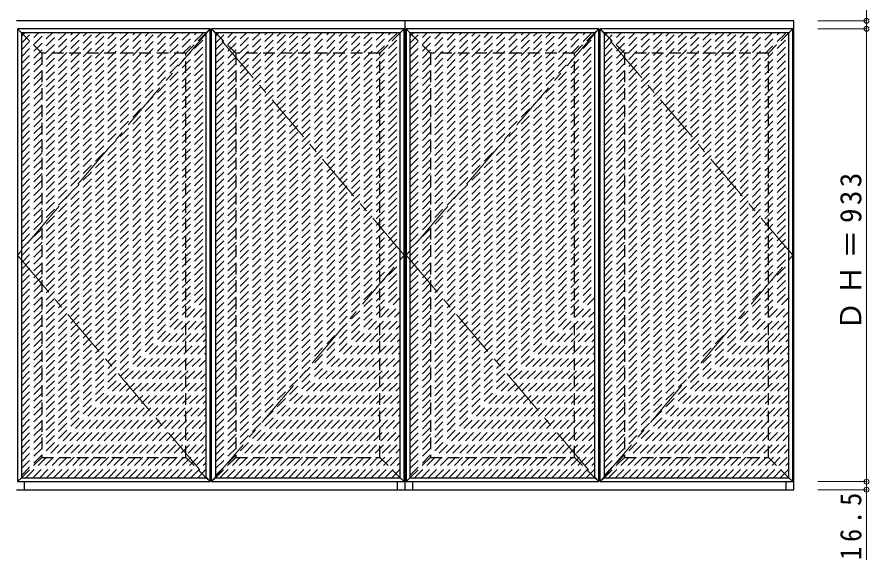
# Model space of a CAD drawing. Units: millimetres at full size, sheet at 1:20; details may follow other scales. Extents: x -4000 to 3800, y -2865 to 2783.
# Drawn here: x -2532 to -778, y -239 to 880 of the extents above; entities that cross this region are included whole.
import ezdxf

# ---------------------------------------------------------------- set-up
doc = ezdxf.new("R2010")
doc.units = ezdxf.units.MM
doc.header["$LTSCALE"] = 20
doc.header["$PDMODE"] = 32
doc.header["$PDSIZE"] = 10
doc.linetypes.add('CHAIN1', pattern=[8, 5, -1, 1, -1])
doc.linetypes.add('DASHED1', pattern=[1.8, 1.2, -0.6])
for name, color, linetype, lineweight in [('0-1_本体', 3, 'Continuous', 25), ('0-2_扉', 3, 'Continuous', 25), ('0-3_扉仕上', 3, 'Continuous', 25), ('0-B_寸法', 7, 'Continuous', 9), ('0-C_ハッチ', 4, 'DASHED1', 9)]:
    doc.layers.add(name, color=color, linetype=linetype, lineweight=lineweight)
doc.styles.add('ＭＳ ゴシック', font='')
doc.styles.get('ＭＳ ゴシック').set_extended_font_data('MS Gothic')

msp = doc.modelspace()

# ---------------------------------------------------------------- linework, layer by layer
at = {"layer": '0-1_本体'}
for p, q in [((-2517.1, -77.57), (-2517.1, -94.07)), ((-1748.1, -94.07), (-1748.1, -77.57)), ((-1717.1, -77.57), (-1717.1, -94.07)), ((-948.1, -94.07), (-948.1, -77.57)), ((-2532.6, -94.07), (-1732.6, -94.07)), ((-1732.6, -94.07), (-932.6, -94.07))]:
    msp.add_line(p, q, dxfattribs=at)
for points in [[(-1732.6, -94.07), (-1732.6, 871.93), (-2532.6, 871.93)], [(-932.6, -94.07), (-932.6, 871.93), (-1732.6, 871.93)]]:
    msp.add_lwpolyline(points, dxfattribs=at)
at = {"layer": '0-2_扉', "color": 4, "linetype": 'CHAIN1', "lineweight": 9}
for p, q in [((-2134.1, 855.43), (-2530.6, 388.93)), ((-1734.6, 388.93), (-2131.1, 855.43)), ((-1334.1, 855.43), (-1730.6, 388.93)), ((-934.6, 388.93), (-1331.1, 855.43)), ((-2530.6, 388.93), (-2134.1, -77.57)), ((-2131.1, -77.57), (-1734.6, 388.93)), ((-1730.6, 388.93), (-1334.1, -77.57)), ((-1331.1, -77.57), (-934.6, 388.93))]:
    msp.add_line(p, q, dxfattribs=at)
at = {"layer": '0-2_扉'}
for p, q in [((-2134.1, -77.57), (-2134.1, 855.43)), ((-2131.1, -77.57), (-2131.1, 855.43)), ((-1734.6, 855.43), (-2131.1, 855.43)), ((-1734.6, -77.57), (-1734.6, 855.43)), ((-1334.1, -77.57), (-1334.1, 855.43)), ((-1331.1, -77.57), (-1331.1, 855.43)), ((-934.6, 855.43), (-1331.1, 855.43)), ((-934.6, -77.57), (-934.6, 855.43)), ((-2530.6, -77.57), (-2134.1, -77.57)), ((-2131.1, -77.57), (-1734.6, -77.57)), ((-1730.6, -77.57), (-1334.1, -77.57)), ((-1331.1, -77.57), (-934.6, -77.57))]:
    msp.add_line(p, q, dxfattribs=at)
for points in [[(-2134.1, 855.43), (-2530.6, 855.43), (-2530.6, -77.57)], [(-1334.1, 855.43), (-1730.6, 855.43), (-1730.6, -77.57)]]:
    msp.add_lwpolyline(points, dxfattribs=at)
at = {"layer": '0-3_扉仕上'}
for p, q in [((-2522.6, 847.43), (-2530.6, 855.43)), ((-2142.1, 847.43), (-2522.6, 847.43)), ((-2142.1, 847.43), (-2134.1, 855.43)), ((-2142.1, -69.57), (-2142.1, 847.43)), ((-2123.1, 847.43), (-2131.1, 855.43)), ((-1742.6, 847.43), (-2123.1, 847.43)), ((-1742.6, 847.43), (-1734.6, 855.43)), ((-1742.6, -69.57), (-1742.6, 847.43)), ((-1722.6, 847.43), (-1730.6, 855.43)), ((-1342.1, 847.43), (-1722.6, 847.43)), ((-1342.1, 847.43), (-1334.1, 855.43)), ((-1342.1, -69.57), (-1342.1, 847.43)), ((-1323.1, 847.43), (-1331.1, 855.43)), ((-942.6, 847.43), (-1323.1, 847.43)), ((-942.6, 847.43), (-934.6, 855.43)), ((-942.6, -69.57), (-942.6, 847.43)), ((-2522.6, -69.57), (-2530.6, -77.57)), ((-2123.1, -69.57), (-2131.1, -77.57)), ((-1722.6, -69.57), (-1730.6, -77.57)), ((-1323.1, -69.57), (-1331.1, -77.57))]:
    msp.add_line(p, q, dxfattribs=at)
at = {"layer": '0-3_扉仕上', "linetype": 'DASHED1'}
for p, q in [((-2184.1, 805.43), (-2142.1, 847.43)), ((-1784.6, 805.43), (-1742.6, 847.43)), ((-1384.1, 805.43), (-1342.1, 847.43)), ((-984.6, 805.43), (-942.6, 847.43)), ((-2480.6, -27.57), (-2522.6, -69.57)), ((-2184.1, -27.57), (-2142.1, -69.57)), ((-2081.1, -27.57), (-2123.1, -69.57)), ((-1784.6, -27.57), (-1742.6, -69.57)), ((-1680.6, -27.57), (-1722.6, -69.57)), ((-1384.1, -27.57), (-1342.1, -69.57)), ((-1281.1, -27.57), (-1323.1, -69.57)), ((-984.6, -27.57), (-942.6, -69.57))]:
    msp.add_line(p, q, dxfattribs=at)
for points in [[(-2184.1, 805.43), (-2480.6, 805.43), (-2522.6, 847.43)], [(-1784.6, 805.43), (-2081.1, 805.43), (-2123.1, 847.43)], [(-1384.1, 805.43), (-1680.6, 805.43), (-1722.6, 847.43)], [(-984.6, 805.43), (-1281.1, 805.43), (-1323.1, 847.43)], [(-2480.6, 805.43), (-2480.6, -27.57), (-2184.1, -27.57), (-2184.1, 805.43)], [(-2081.1, 805.43), (-2081.1, -27.57), (-1784.6, -27.57), (-1784.6, 805.43)], [(-1680.6, 805.43), (-1680.6, -27.57), (-1384.1, -27.57), (-1384.1, 805.43)], [(-1281.1, 805.43), (-1281.1, -27.57), (-984.6, -27.57), (-984.6, 805.43)]]:
    msp.add_lwpolyline(points, dxfattribs=at)
at = {"layer": '0-3_扉仕上'}
for points in [[(-2522.6, 847.43), (-2522.6, -69.57), (-2142.1, -69.57), (-2134.1, -77.57)], [(-2123.1, 847.43), (-2123.1, -69.57), (-1742.6, -69.57), (-1734.6, -77.57)], [(-1722.6, 847.43), (-1722.6, -69.57), (-1342.1, -69.57), (-1334.1, -77.57)], [(-1323.1, 847.43), (-1323.1, -69.57), (-942.6, -69.57), (-934.6, -77.57)]]:
    msp.add_lwpolyline(points, dxfattribs=at)
at = {"layer": '0-B_寸法', "color": 4}
for p, q in [((-782.6, 1013.93), (-782.6, -238.9)), ((-782.6, 871.93), (-882.6, 871.93)), ((-782.6, 855.43), (-882.6, 855.43)), ((-782.6, -77.57), (-882.6, -77.57)), ((-782.6, -94.07), (-882.6, -94.07))]:
    msp.add_line(p, q, dxfattribs=at)
at = {"layer": '0-B_寸法'}
for p in [(-782.6, 871.93), (-782.6, 855.43), (-782.6, -77.57), (-782.6, -94.07)]:
    msp.add_point(p, dxfattribs=at)
at = {"layer": '0-C_ハッチ'}
for p, q in [((-2522.6, 472.61), (-2147.78, 847.43)), ((-2522.6, 486.75), (-2161.92, 847.43)), ((-2522.6, 500.89), (-2176.06, 847.43)), ((-2522.6, 515.03), (-2190.21, 847.43)), ((-2522.6, 529.17), (-2204.35, 847.43)), ((-2522.6, 543.32), (-2218.49, 847.43)), ((-2522.6, 557.46), (-2232.63, 847.43)), ((-2522.6, 571.6), (-2246.77, 847.43)), ((-2522.6, 585.74), (-2260.92, 847.43)), ((-2522.6, 599.89), (-2275.06, 847.43)), ((-2522.6, 614.03), (-2289.2, 847.43)), ((-2522.6, 628.17), (-2303.34, 847.43)), ((-2522.6, 642.31), (-2317.48, 847.43)), ((-2522.6, 656.45), (-2331.63, 847.43)), ((-2522.6, 670.6), (-2345.77, 847.43)), ((-2522.6, 684.74), (-2359.91, 847.43)), ((-2522.6, 698.88), (-2374.05, 847.43)), ((-2522.6, 713.02), (-2388.2, 847.43)), ((-2522.6, 727.16), (-2402.34, 847.43)), ((-2522.6, 741.31), (-2416.48, 847.43)), ((-2522.6, 755.45), (-2430.62, 847.43)), ((-2522.6, 769.59), (-2444.76, 847.43)), ((-2522.6, 783.73), (-2458.91, 847.43)), ((-2522.6, 797.88), (-2473.05, 847.43)), ((-2522.6, 812.02), (-2487.19, 847.43)), ((-2522.6, 826.16), (-2501.33, 847.43)), ((-2522.6, 840.3), (-2515.47, 847.43)), ((-2123.1, 472.61), (-1748.28, 847.43)), ((-2123.1, 486.75), (-1762.42, 847.43)), ((-2123.1, 500.89), (-1776.56, 847.43)), ((-2123.1, 515.03), (-1790.71, 847.43)), ((-2123.1, 529.17), (-1804.85, 847.43)), ((-2123.1, 543.32), (-1818.99, 847.43)), ((-2123.1, 557.46), (-1833.13, 847.43)), ((-2123.1, 571.6), (-1847.27, 847.43)), ((-2123.1, 585.74), (-1861.42, 847.43)), ((-2123.1, 599.89), (-1875.56, 847.43)), ((-2123.1, 614.03), (-1889.7, 847.43)), ((-2123.1, 628.17), (-1903.84, 847.43)), ((-2123.1, 642.31), (-1917.98, 847.43)), ((-2123.1, 656.45), (-1932.13, 847.43)), ((-2123.1, 670.6), (-1946.27, 847.43)), ((-2123.1, 684.74), (-1960.41, 847.43)), ((-2123.1, 698.88), (-1974.55, 847.43)), ((-2123.1, 713.02), (-1988.7, 847.43)), ((-2123.1, 727.16), (-2002.84, 847.43)), ((-2123.1, 741.31), (-2016.98, 847.43)), ((-2123.1, 755.45), (-2031.12, 847.43)), ((-2123.1, 769.59), (-2045.26, 847.43)), ((-2123.1, 783.73), (-2059.41, 847.43)), ((-2123.1, 797.88), (-2073.55, 847.43)), ((-2123.1, 812.02), (-2087.69, 847.43)), ((-2123.1, 826.16), (-2101.83, 847.43)), ((-2123.1, 840.3), (-2115.97, 847.43)), ((-1722.6, 472.61), (-1347.78, 847.43)), ((-1722.6, 486.75), (-1361.92, 847.43)), ((-1722.6, 500.89), (-1376.06, 847.43)), ((-1722.6, 515.03), (-1390.21, 847.43)), ((-1722.6, 529.17), (-1404.35, 847.43)), ((-1722.6, 543.32), (-1418.49, 847.43)), ((-1722.6, 557.46), (-1432.63, 847.43)), ((-1722.6, 571.6), (-1446.77, 847.43)), ((-1722.6, 585.74), (-1460.92, 847.43)), ((-1722.6, 599.89), (-1475.06, 847.43)), ((-1722.6, 614.03), (-1489.2, 847.43)), ((-1722.6, 628.17), (-1503.34, 847.43)), ((-1722.6, 642.31), (-1517.48, 847.43)), ((-1722.6, 656.45), (-1531.63, 847.43)), ((-1722.6, 670.6), (-1545.77, 847.43)), ((-1722.6, 684.74), (-1559.91, 847.43)), ((-1722.6, 698.88), (-1574.05, 847.43)), ((-1722.6, 713.02), (-1588.2, 847.43)), ((-1722.6, 727.16), (-1602.34, 847.43)), ((-1722.6, 741.31), (-1616.48, 847.43)), ((-1722.6, 755.45), (-1630.62, 847.43)), ((-1722.6, 769.59), (-1644.76, 847.43)), ((-1722.6, 783.73), (-1658.91, 847.43)), ((-1722.6, 797.88), (-1673.05, 847.43)), ((-1722.6, 812.02), (-1687.19, 847.43)), ((-1722.6, 826.16), (-1701.33, 847.43)), ((-1722.6, 840.3), (-1715.47, 847.43)), ((-1323.1, 472.61), (-948.28, 847.43)), ((-1323.1, 486.75), (-962.42, 847.43)), ((-1323.1, 500.89), (-976.56, 847.43)), ((-1323.1, 515.03), (-990.71, 847.43)), ((-1323.1, 529.17), (-1004.85, 847.43)), ((-1323.1, 543.32), (-1018.99, 847.43)), ((-1323.1, 557.46), (-1033.13, 847.43)), ((-1323.1, 571.6), (-1047.27, 847.43)), ((-1323.1, 585.74), (-1061.42, 847.43)), ((-1323.1, 599.89), (-1075.56, 847.43)), ((-1323.1, 614.03), (-1089.7, 847.43)), ((-1323.1, 628.17), (-1103.84, 847.43)), ((-1323.1, 642.31), (-1117.98, 847.43)), ((-1323.1, 656.45), (-1132.13, 847.43)), ((-1323.1, 670.6), (-1146.27, 847.43)), ((-1323.1, 684.74), (-1160.41, 847.43)), ((-1323.1, 698.88), (-1174.55, 847.43)), ((-1323.1, 713.02), (-1188.7, 847.43)), ((-1323.1, 727.16), (-1202.84, 847.43)), ((-1323.1, 741.31), (-1216.98, 847.43)), ((-1323.1, 755.45), (-1231.12, 847.43)), ((-1323.1, 769.59), (-1245.26, 847.43)), ((-1323.1, 783.73), (-1259.41, 847.43)), ((-1323.1, 797.88), (-1273.55, 847.43)), ((-1323.1, 812.02), (-1287.69, 847.43)), ((-1323.1, 826.16), (-1301.83, 847.43)), ((-1323.1, 840.3), (-1315.97, 847.43)), ((-2522.6, 458.46), (-2142.1, 838.96)), ((-2522.6, 444.32), (-2142.1, 824.82)), ((-2123.1, 458.46), (-1742.6, 838.96)), ((-2123.1, 444.32), (-1742.6, 824.82)), ((-1722.6, 458.46), (-1342.1, 838.96)), ((-1722.6, 444.32), (-1342.1, 824.82)), ((-1323.1, 458.46), (-942.6, 838.96)), ((-1323.1, 444.32), (-942.6, 824.82)), ((-2522.6, 430.18), (-2142.1, 810.68)), ((-2123.1, 430.18), (-1742.6, 810.68)), ((-1722.6, 430.18), (-1342.1, 810.68)), ((-1323.1, 430.18), (-942.6, 810.68)), ((-2522.6, 416.04), (-2142.1, 796.54)), ((-2123.1, 416.04), (-1742.6, 796.54)), ((-1722.6, 416.04), (-1342.1, 796.54)), ((-1323.1, 416.04), (-942.6, 796.54)), ((-2522.6, 401.9), (-2142.1, 782.4)), ((-2123.1, 401.9), (-1742.6, 782.4)), ((-1722.6, 401.9), (-1342.1, 782.4)), ((-1323.1, 401.9), (-942.6, 782.4)), ((-2522.6, 387.75), (-2142.1, 768.25)), ((-2123.1, 387.75), (-1742.6, 768.25)), ((-1722.6, 387.75), (-1342.1, 768.25)), ((-1323.1, 387.75), (-942.6, 768.25)), ((-2522.6, 373.61), (-2142.1, 754.11)), ((-2522.6, 359.47), (-2142.1, 739.97)), ((-2123.1, 373.61), (-1742.6, 754.11)), ((-2123.1, 359.47), (-1742.6, 739.97)), ((-1722.6, 373.61), (-1342.1, 754.11)), ((-1722.6, 359.47), (-1342.1, 739.97)), ((-1323.1, 373.61), (-942.6, 754.11)), ((-1323.1, 359.47), (-942.6, 739.97)), ((-2522.6, 345.33), (-2142.1, 725.83)), ((-2123.1, 345.33), (-1742.6, 725.83)), ((-1722.6, 345.33), (-1342.1, 725.83)), ((-1323.1, 345.33), (-942.6, 725.83)), ((-2522.6, 331.18), (-2142.1, 711.68)), ((-2123.1, 331.18), (-1742.6, 711.68)), ((-1722.6, 331.18), (-1342.1, 711.68)), ((-1323.1, 331.18), (-942.6, 711.68)), ((-2522.6, 317.04), (-2142.1, 697.54)), ((-2123.1, 317.04), (-1742.6, 697.54)), ((-1722.6, 317.04), (-1342.1, 697.54)), ((-1323.1, 317.04), (-942.6, 697.54)), ((-2522.6, 302.9), (-2142.1, 683.4)), ((-2522.6, 288.76), (-2142.1, 669.26)), ((-2123.1, 302.9), (-1742.6, 683.4)), ((-2123.1, 288.76), (-1742.6, 669.26)), ((-1722.6, 302.9), (-1342.1, 683.4)), ((-1722.6, 288.76), (-1342.1, 669.26)), ((-1323.1, 302.9), (-942.6, 683.4)), ((-1323.1, 288.76), (-942.6, 669.26)), ((-2522.6, 274.62), (-2142.1, 655.12)), ((-2123.1, 274.62), (-1742.6, 655.12)), ((-1722.6, 274.62), (-1342.1, 655.12)), ((-1323.1, 274.62), (-942.6, 655.12)), ((-2522.6, 260.47), (-2142.1, 640.97)), ((-2123.1, 260.47), (-1742.6, 640.97)), ((-1722.6, 260.47), (-1342.1, 640.97)), ((-1323.1, 260.47), (-942.6, 640.97)), ((-2522.6, 246.33), (-2142.1, 626.83)), ((-2123.1, 246.33), (-1742.6, 626.83)), ((-1722.6, 246.33), (-1342.1, 626.83)), ((-1323.1, 246.33), (-942.6, 626.83)), ((-2522.6, 232.19), (-2142.1, 612.69)), ((-2522.6, 218.05), (-2142.1, 598.55)), ((-2123.1, 232.19), (-1742.6, 612.69)), ((-2123.1, 218.05), (-1742.6, 598.55)), ((-1722.6, 232.19), (-1342.1, 612.69)), ((-1722.6, 218.05), (-1342.1, 598.55)), ((-1323.1, 232.19), (-942.6, 612.69)), ((-1323.1, 218.05), (-942.6, 598.55)), ((-2522.6, 203.91), (-2142.1, 584.41)), ((-2123.1, 203.91), (-1742.6, 584.41)), ((-1722.6, 203.91), (-1342.1, 584.41)), ((-1323.1, 203.91), (-942.6, 584.41)), ((-2522.6, 189.76), (-2142.1, 570.26)), ((-2123.1, 189.76), (-1742.6, 570.26)), ((-1722.6, 189.76), (-1342.1, 570.26)), ((-1323.1, 189.76), (-942.6, 570.26)), ((-2522.6, 175.62), (-2142.1, 556.12)), ((-2123.1, 175.62), (-1742.6, 556.12)), ((-1722.6, 175.62), (-1342.1, 556.12)), ((-1323.1, 175.62), (-942.6, 556.12)), ((-2522.6, 161.48), (-2142.1, 541.98)), ((-2522.6, 147.34), (-2142.1, 527.84)), ((-2123.1, 161.48), (-1742.6, 541.98)), ((-2123.1, 147.34), (-1742.6, 527.84)), ((-1722.6, 161.48), (-1342.1, 541.98)), ((-1722.6, 147.34), (-1342.1, 527.84)), ((-1323.1, 161.48), (-942.6, 541.98)), ((-1323.1, 147.34), (-942.6, 527.84)), ((-2522.6, 133.2), (-2142.1, 513.7)), ((-2123.1, 133.2), (-1742.6, 513.7)), ((-1722.6, 133.2), (-1342.1, 513.7)), ((-1323.1, 133.2), (-942.6, 513.7)), ((-2522.6, 119.05), (-2142.1, 499.55)), ((-2123.1, 119.05), (-1742.6, 499.55)), ((-1722.6, 119.05), (-1342.1, 499.55)), ((-1323.1, 119.05), (-942.6, 499.55)), ((-2522.6, 104.91), (-2142.1, 485.41)), ((-2123.1, 104.91), (-1742.6, 485.41)), ((-1722.6, 104.91), (-1342.1, 485.41)), ((-1323.1, 104.91), (-942.6, 485.41)), ((-2522.6, 90.77), (-2142.1, 471.27)), ((-2522.6, 76.63), (-2142.1, 457.13)), ((-2123.1, 90.77), (-1742.6, 471.27)), ((-2123.1, 76.63), (-1742.6, 457.13)), ((-1722.6, 90.77), (-1342.1, 471.27)), ((-1722.6, 76.63), (-1342.1, 457.13)), ((-1323.1, 90.77), (-942.6, 471.27)), ((-1323.1, 76.63), (-942.6, 457.13)), ((-2522.6, 62.48), (-2142.1, 442.98)), ((-2123.1, 62.48), (-1742.6, 442.98)), ((-1722.6, 62.48), (-1342.1, 442.98)), ((-1323.1, 62.48), (-942.6, 442.98)), ((-2522.6, 48.34), (-2142.1, 428.84)), ((-2123.1, 48.34), (-1742.6, 428.84)), ((-1722.6, 48.34), (-1342.1, 428.84)), ((-1323.1, 48.34), (-942.6, 428.84)), ((-2522.6, 34.2), (-2142.1, 414.7)), ((-2123.1, 34.2), (-1742.6, 414.7)), ((-1722.6, 34.2), (-1342.1, 414.7)), ((-1323.1, 34.2), (-942.6, 414.7)), ((-2522.6, 20.06), (-2142.1, 400.56)), ((-2522.6, 5.92), (-2142.1, 386.42)), ((-2123.1, 20.06), (-1742.6, 400.56)), ((-2123.1, 5.92), (-1742.6, 386.42)), ((-1722.6, 20.06), (-1342.1, 400.56)), ((-1722.6, 5.92), (-1342.1, 386.42)), ((-1323.1, 20.06), (-942.6, 400.56)), ((-1323.1, 5.92), (-942.6, 386.42)), ((-2522.6, -8.23), (-2142.1, 372.27)), ((-2123.1, -8.23), (-1742.6, 372.27)), ((-1722.6, -8.23), (-1342.1, 372.27)), ((-1323.1, -8.23), (-942.6, 372.27)), ((-2522.6, -22.37), (-2142.1, 358.13)), ((-2123.1, -22.37), (-1742.6, 358.13)), ((-1722.6, -22.37), (-1342.1, 358.13)), ((-1323.1, -22.37), (-942.6, 358.13)), ((-2522.6, -36.51), (-2142.1, 343.99)), ((-2123.1, -36.51), (-1742.6, 343.99)), ((-1722.6, -36.51), (-1342.1, 343.99)), ((-1323.1, -36.51), (-942.6, 343.99)), ((-2522.6, -50.65), (-2142.1, 329.85)), ((-2123.1, -50.65), (-1742.6, 329.85)), ((-1722.6, -50.65), (-1342.1, 329.85)), ((-1323.1, -50.65), (-942.6, 329.85)), ((-2522.6, -64.79), (-2142.1, 315.71)), ((-2513.24, -69.57), (-2142.1, 301.56)), ((-2123.1, -64.79), (-1742.6, 315.71)), ((-2113.74, -69.57), (-1742.6, 301.56)), ((-1722.6, -64.79), (-1342.1, 315.71)), ((-1713.24, -69.57), (-1342.1, 301.56)), ((-1323.1, -64.79), (-942.6, 315.71)), ((-1313.74, -69.57), (-942.6, 301.56)), ((-2499.09, -69.57), (-2142.1, 287.42)), ((-2099.59, -69.57), (-1742.6, 287.42)), ((-1699.09, -69.57), (-1342.1, 287.42)), ((-1299.59, -69.57), (-942.6, 287.42)), ((-2484.95, -69.57), (-2142.1, 273.28)), ((-2085.45, -69.57), (-1742.6, 273.28)), ((-1684.95, -69.57), (-1342.1, 273.28)), ((-1285.45, -69.57), (-942.6, 273.28)), ((-2470.81, -69.57), (-2142.1, 259.14)), ((-2071.31, -69.57), (-1742.6, 259.14)), ((-1670.81, -69.57), (-1342.1, 259.14)), ((-1271.31, -69.57), (-942.6, 259.14)), ((-2456.67, -69.57), (-2142.1, 244.99)), ((-2442.52, -69.57), (-2142.1, 230.85)), ((-2057.17, -69.57), (-1742.6, 244.99)), ((-2043.02, -69.57), (-1742.6, 230.85)), ((-1656.67, -69.57), (-1342.1, 244.99)), ((-1642.52, -69.57), (-1342.1, 230.85)), ((-1257.17, -69.57), (-942.6, 244.99)), ((-1243.02, -69.57), (-942.6, 230.85)), ((-2428.38, -69.57), (-2142.1, 216.71)), ((-2028.88, -69.57), (-1742.6, 216.71)), ((-1628.38, -69.57), (-1342.1, 216.71)), ((-1228.88, -69.57), (-942.6, 216.71)), ((-2414.24, -69.57), (-2142.1, 202.57)), ((-2014.74, -69.57), (-1742.6, 202.57)), ((-1614.24, -69.57), (-1342.1, 202.57)), ((-1214.74, -69.57), (-942.6, 202.57)), ((-2400.1, -69.57), (-2142.1, 188.43)), ((-2000.6, -69.57), (-1742.6, 188.43)), ((-1600.1, -69.57), (-1342.1, 188.43)), ((-1200.6, -69.57), (-942.6, 188.43)), ((-2385.96, -69.57), (-2142.1, 174.28)), ((-2371.81, -69.57), (-2142.1, 160.14)), ((-1986.46, -69.57), (-1742.6, 174.28)), ((-1972.31, -69.57), (-1742.6, 160.14)), ((-1585.96, -69.57), (-1342.1, 174.28)), ((-1571.81, -69.57), (-1342.1, 160.14)), ((-1186.46, -69.57), (-942.6, 174.28)), ((-1172.31, -69.57), (-942.6, 160.14)), ((-2357.67, -69.57), (-2142.1, 146)), ((-1958.17, -69.57), (-1742.6, 146)), ((-1557.67, -69.57), (-1342.1, 146)), ((-1158.17, -69.57), (-942.6, 146)), ((-2343.53, -69.57), (-2142.1, 131.86)), ((-1944.03, -69.57), (-1742.6, 131.86)), ((-1543.53, -69.57), (-1342.1, 131.86)), ((-1144.03, -69.57), (-942.6, 131.86)), ((-2329.39, -69.57), (-2142.1, 117.72)), ((-1929.89, -69.57), (-1742.6, 117.72)), ((-1529.39, -69.57), (-1342.1, 117.72)), ((-1129.89, -69.57), (-942.6, 117.72)), ((-2315.25, -69.57), (-2142.1, 103.57)), ((-2301.1, -69.57), (-2142.1, 89.43)), ((-1915.75, -69.57), (-1742.6, 103.57)), ((-1901.6, -69.57), (-1742.6, 89.43)), ((-1515.25, -69.57), (-1342.1, 103.57)), ((-1501.1, -69.57), (-1342.1, 89.43)), ((-1115.75, -69.57), (-942.6, 103.57)), ((-1101.6, -69.57), (-942.6, 89.43)), ((-2286.96, -69.57), (-2142.1, 75.29)), ((-1887.46, -69.57), (-1742.6, 75.29)), ((-1486.96, -69.57), (-1342.1, 75.29)), ((-1087.46, -69.57), (-942.6, 75.29)), ((-2272.82, -69.57), (-2142.1, 61.15)), ((-1873.32, -69.57), (-1742.6, 61.15)), ((-1472.82, -69.57), (-1342.1, 61.15)), ((-1073.32, -69.57), (-942.6, 61.15)), ((-2258.68, -69.57), (-2142.1, 47)), ((-1859.18, -69.57), (-1742.6, 47)), ((-1458.68, -69.57), (-1342.1, 47)), ((-1059.18, -69.57), (-942.6, 47)), ((-2244.54, -69.57), (-2142.1, 32.86)), ((-2230.39, -69.57), (-2142.1, 18.72)), ((-1845.04, -69.57), (-1742.6, 32.86)), ((-1830.89, -69.57), (-1742.6, 18.72)), ((-1444.54, -69.57), (-1342.1, 32.86)), ((-1430.39, -69.57), (-1342.1, 18.72)), ((-1045.04, -69.57), (-942.6, 32.86)), ((-1030.89, -69.57), (-942.6, 18.72)), ((-2216.25, -69.57), (-2142.1, 4.58)), ((-1816.75, -69.57), (-1742.6, 4.58)), ((-1416.25, -69.57), (-1342.1, 4.58)), ((-1016.75, -69.57), (-942.6, 4.58)), ((-2202.11, -69.57), (-2142.1, -9.56)), ((-1802.61, -69.57), (-1742.6, -9.56)), ((-1402.11, -69.57), (-1342.1, -9.56)), ((-1002.61, -69.57), (-942.6, -9.56)), ((-2187.97, -69.57), (-2142.1, -23.71)), ((-1788.47, -69.57), (-1742.6, -23.71)), ((-1387.97, -69.57), (-1342.1, -23.71)), ((-988.47, -69.57), (-942.6, -23.71)), ((-2173.82, -69.57), (-2142.1, -37.85)), ((-2159.68, -69.57), (-2142.1, -51.99)), ((-1774.32, -69.57), (-1742.6, -37.85)), ((-1760.18, -69.57), (-1742.6, -51.99)), ((-1373.82, -69.57), (-1342.1, -37.85)), ((-1359.68, -69.57), (-1342.1, -51.99)), ((-974.32, -69.57), (-942.6, -37.85)), ((-960.18, -69.57), (-942.6, -51.99)), ((-2145.54, -69.57), (-2142.1, -66.13)), ((-1746.04, -69.57), (-1742.6, -66.13)), ((-1345.54, -69.57), (-1342.1, -66.13)), ((-946.04, -69.57), (-942.6, -66.13))]:
    msp.add_line(p, q, dxfattribs=at)

# ---------------------------------------------------------------- texts
at = {"layer": '0-B_寸法', "char_height": 43.99, "attachment_point": 7, "rotation": 90, "style": 'ＭＳ ゴシック'}
for s, insert in [('\\T1.23;ＤＨ＝933', (-792.6, 233.93)), ('\\T1.38;\\W0.9;16.5', (-792.6, -238.9))]:
    msp.add_mtext(s, dxfattribs=dict(at, insert=insert))

doc.saveas('drawing.dxf')
